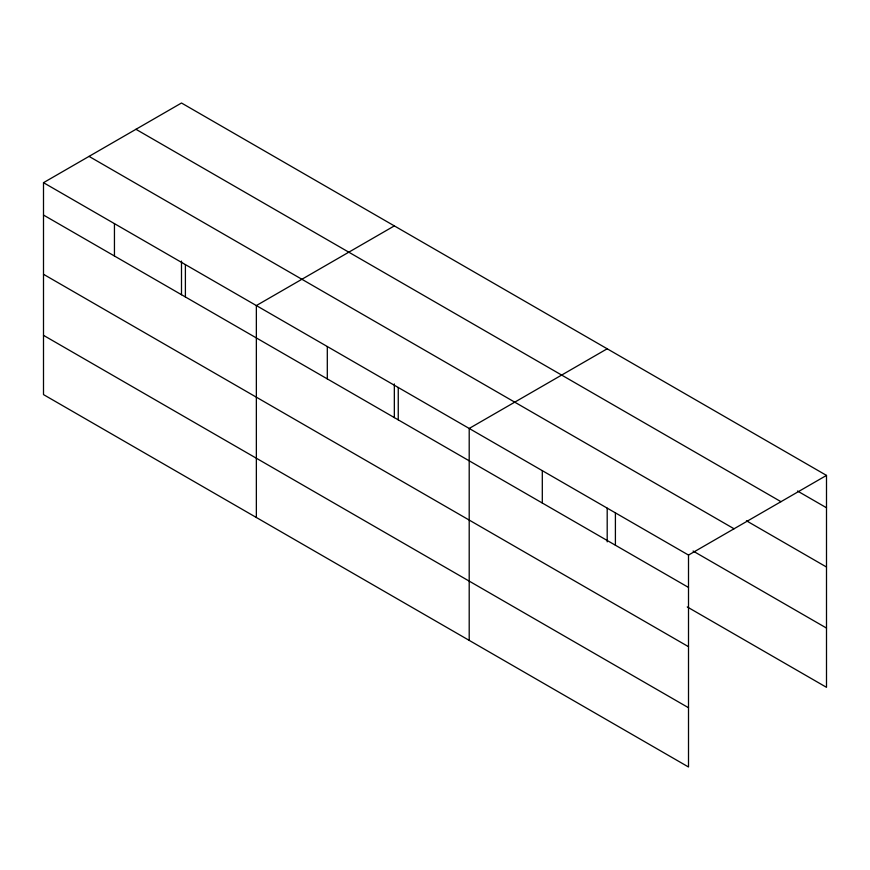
<?xml version="1.0" encoding="UTF-8"?>
<svg xmlns="http://www.w3.org/2000/svg" width="870" height="870" viewBox="0 0 870 870"><rect width="100%" height="100%" fill="white"/><g stroke="black" fill="none" stroke-linecap="round" stroke-linejoin="round"><path stroke-width="1.3" d="M688.507 646.693L688.507 555.071L43.5 182.678L43.5 394.599L688.507 766.992L688.507 646.693L43.5 274.289M687.256 606.934L826.5 687.322L826.5 475.401L181.493 103.008L43.5 182.678M394.338 225.895L256.356 305.566L256.356 517.487M607.195 348.783L469.202 428.453L469.202 640.385M688.507 555.071L826.5 475.401M797.496 491.017L826.5 507.765M135.948 129.293L780.966 501.685M746.438 520.793L826.5 567.022M89.034 156.382L734.052 528.775M693.064 551.036L826.5 628.075M43.5 215.042L688.507 587.435M43.5 335.341L688.507 707.734M615.405 512.865L615.405 545.229M607.195 508.189L607.195 541.858M542.304 470.659L542.304 503.023M398.253 387.487L398.253 419.851M394.338 383.953L394.338 417.622M327.305 346.532L327.305 378.896M185.397 264.6L185.397 296.964M181.493 261.065L181.493 294.734M114.448 223.633L114.448 255.997"/></g></svg>
